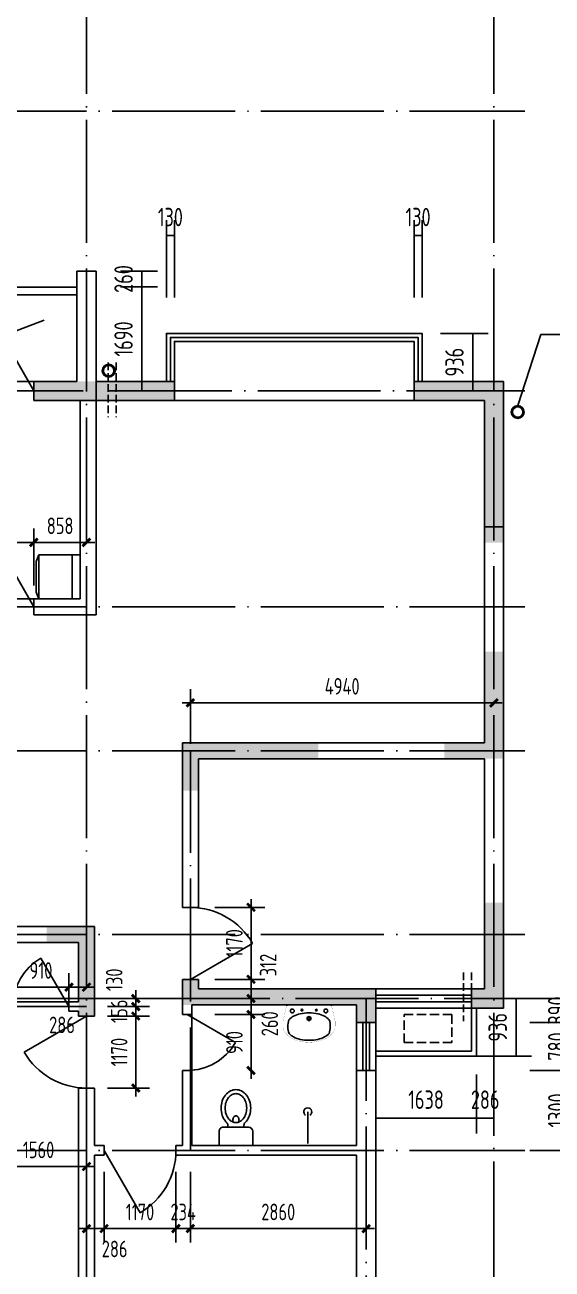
# Model space of a CAD drawing. Extents: x -726032 to 135930, y -151624 to 587044.
# Drawn here: x -420403 to -411824, y 466477 to 486709 of the extents above; entities that cross this region are included whole.
import ezdxf
from ezdxf.enums import TextEntityAlignment as Align

# ---------------------------------------------------------------- set-up
doc = ezdxf.new("R2010")
doc.units = 0
doc.header["$LTSCALE"] = 1000
doc.header["$MEASUREMENT"] = 0
doc.linetypes.add('DASH', pattern=[0.35, 0.25, -0.1])
doc.linetypes.add('DOTE', pattern=[2.42, 2, -0.2, 0.02, -0.2])
doc.layers.get('0').update_dxf_attribs({"linetype": 'CONTINUOUS'})
doc.layers.get('DEFPOINTS').update_dxf_attribs({"color": 1, "linetype": 'CONTINUOUS'})
for name, color, linetype in [('COLUMN', 170, 'CONTINUOUS'), ('DOTE', 8, 'DOTE'), ('GROUND', 45, 'CONTINUOUS'), ('JIAJU', 252, 'CONTINUOUS'), ('LVTRY', 6, 'CONTINUOUS'), ('PUB_DIM', 245, 'CONTINUOUS'), ('ROOF', 4, 'CONTINUOUS'), ('WALL', 255, 'CONTINUOUS'), ('WINDOW', 155, 'CONTINUOUS'), ('WINDOW_TEXT', 7, 'CONTINUOUS'), ('引线', 213, 'CONTINUOUS'), ('空调', 245, 'CONTINUOUS'), ('雨水管', 20, 'CONTINUOUS')]:
    doc.layers.add(name, color=color, linetype=linetype)
doc.styles.add('DIM_FONT', font='isocp.shx', dxfattribs={"width": 0.8})
doc.styles.add('SIMPLEX', font='SIMPLEX.SHX')
doc.dimstyles.new('DIMA', dxfattribs={"dimtxt": 300, "dimasz": 1, "dimexe": 250, "dimexo": 300, "dimgap": 150, "dimtad": 1, "dimdec": 0, "dimzin": 0, "dimdsep": 46, "dimtxsty": 'DIM_FONT', "dimcen": 0.09, "dimse1": 1, "dimclrt": 142, "dimadec": 0, "dimazin": 0, "dimtfac": 1, "dimtdec": 0, "dimtix": 1, "dimtmove": 2, "dimatfit": 3, "dimfxl": 1, "dimtolj": 1, "dimtzin": 0, "dimarcsym": 0})
doc.dimstyles.new('DIMB', dxfattribs={"dimtxt": 300, "dimasz": 1, "dimexe": 250, "dimexo": 300, "dimgap": 150, "dimtad": 1, "dimdec": 0, "dimzin": 0, "dimdsep": 46, "dimtxsty": 'DIM_FONT', "dimcen": 0.09, "dimse2": 1, "dimclrt": 142, "dimadec": 0, "dimazin": 0, "dimtfac": 1, "dimtdec": 0, "dimtix": 1, "dimtmove": 2, "dimatfit": 3, "dimfxl": 1, "dimtolj": 1, "dimtzin": 0, "dimarcsym": 0})
doc.dimstyles.new('DIMN', dxfattribs={"dimtxt": 300, "dimasz": 1, "dimexe": 250, "dimexo": 300, "dimgap": 150, "dimtad": 1, "dimdec": 0, "dimzin": 0, "dimdsep": 46, "dimtxsty": 'DIM_FONT', "dimcen": 0.09, "dimclrt": 142, "dimadec": 0, "dimazin": 0, "dimtfac": 1, "dimtdec": 0, "dimtix": 1, "dimtmove": 2, "dimatfit": 3, "dimfxl": 1, "dimtolj": 1, "dimtzin": 0, "dimarcsym": 0})

# ---------------------------------------------------------------- blocks, each defined once
blk = doc.blocks.new('_DIMX')
blk.add_line((-150, 0), (150, 0))
at = {"const_width": 50}
blk.add_lwpolyline([(-70, -70), (70, 70)], dxfattribs=at)
blk = doc.blocks.new('*D488')
at = {"layer": 'DEFPOINTS', "color": 0, "transparency": 16777216}
for p in [(-419400, 469017), (-420960, 468757), (-419400, 468146)]:
    blk.add_point(p, dxfattribs=at)
at = {"layer": 'PUB_DIM', "color": 0, "lineweight": -2, "transparency": 16777216}
for p, q in [((-419400, 468747), (-419400, 467921)), ((-420960, 468487), (-420960, 467921)), ((-420959, 468146), (-419401, 468146))]:
    blk.add_line(p, q, dxfattribs=at)
at = {"layer": 'PUB_DIM', "color": 0, "lineweight": -2, "transparency": 16777216, "xscale": 0.9, "yscale": 0.9, "zscale": 0.9, "rotation": 180}
blk.add_blockref('_DIMX', (-420960, 468146), dxfattribs=at)
at = {"layer": 'PUB_DIM', "color": 0, "lineweight": -2, "transparency": 16777216, "xscale": 0.9, "yscale": 0.9, "zscale": 0.9}
blk.add_blockref('_DIMX', (-419400, 468146), dxfattribs=at)
at = {"layer": 'PUB_DIM', "color": 142, "transparency": 16777216, "insert": (-420180, 468416), "char_height": 270, "attachment_point": 5, "style": 'DIM_FONT'}
blk.add_mtext('\\A1;1560', dxfattribs=at)
blk = doc.blocks.new('*D1711')
at = {"layer": 'DEFPOINTS', "color": 0, "transparency": 16777216}
for p in [(-420596, 471062), (-420596, 470551), (-419686, 470551)]:
    blk.add_point(p, dxfattribs=at)
at = {"layer": 'PUB_DIM', "color": 0, "lineweight": -2, "transparency": 16777216}
for p, q in [((-420596, 470821), (-420596, 471287)), ((-419687, 471062), (-420595, 471062))]:
    blk.add_line(p, q, dxfattribs=at)
at = {"layer": 'PUB_DIM', "color": 0, "lineweight": -2, "transparency": 16777216, "xscale": 0.9, "yscale": 0.9, "zscale": 0.9, "rotation": 180}
blk.add_blockref('_DIMX', (-420596, 471062), dxfattribs=at)
at = {"layer": 'PUB_DIM', "color": 0, "lineweight": -2, "transparency": 16777216, "xscale": 0.9, "yscale": 0.9, "zscale": 0.9}
blk.add_blockref('_DIMX', (-419686, 471062), dxfattribs=at)
at = {"layer": 'PUB_DIM', "color": 142, "transparency": 16777216, "insert": (-420141, 471332), "char_height": 270, "attachment_point": 5, "style": 'DIM_FONT'}
blk.add_mtext('\\A1;910', dxfattribs=at)
blk = doc.blocks.new('_DBLK')
blk.add_line((-0.5, 0), (0, -0.866))
blk.add_arc((-0.5, 0), 1, 300, 0)
at = {"layer": 'WINDOW_TEXT', "style": 'SIMPLEX', "flags": 9}
blk.add_attdef('A', text='', height=1, dxfattribs=at).set_placement((0, 1.5), align=Align.MIDDLE)
blk = doc.blocks.new('*D1713')
at = {"layer": 'DEFPOINTS', "color": 0, "transparency": 16777216}
for p in [(-421428, 478293), (-421428, 477323), (-420258, 477323)]:
    blk.add_point(p, dxfattribs=at)
at = {"layer": 'PUB_DIM', "color": 0, "lineweight": -2, "transparency": 16777216}
for p, q in [((-421428, 477593), (-421428, 478518)), ((-420259, 478293), (-421427, 478293))]:
    blk.add_line(p, q, dxfattribs=at)
at = {"layer": 'PUB_DIM', "color": 0, "lineweight": -2, "transparency": 16777216, "xscale": 0.9, "yscale": 0.9, "zscale": 0.9, "rotation": 180}
blk.add_blockref('_DIMX', (-421428, 478293), dxfattribs=at)
at = {"layer": 'PUB_DIM', "color": 0, "lineweight": -2, "transparency": 16777216, "xscale": 0.9, "yscale": 0.9, "zscale": 0.9}
blk.add_blockref('_DIMX', (-420258, 478293), dxfattribs=at)
at = {"layer": 'PUB_DIM', "color": 142, "transparency": 16777216, "insert": (-420843, 478563), "char_height": 270, "attachment_point": 5, "style": 'DIM_FONT'}
blk.add_mtext('\\A1;1170', dxfattribs=at)
blk = doc.blocks.new('*D1428')
at = {"layer": 'DEFPOINTS', "color": 0, "transparency": 16777216}
for p in [(-412486, 469707), (-412486, 468407), (-411441, 468407)]:
    blk.add_point(p, dxfattribs=at)
at = {"layer": 'PUB_DIM', "color": 0, "lineweight": -2, "transparency": 16777216}
for p, q in [((-412186, 469707), (-411191, 469707)), ((-411441, 469706), (-411441, 468408)), ((-412186, 468407), (-411191, 468407))]:
    blk.add_line(p, q, dxfattribs=at)
at = {"layer": 'PUB_DIM', "color": 0, "transparency": 16777216}
for points in [[(-411441, 469706), (-411441, 469706), (-411441, 469707)], [(-411441, 468408), (-411441, 468408), (-411441, 468407)]]:
    blk.add_solid(points, dxfattribs=at)
at = {"layer": 'PUB_DIM', "color": 142, "transparency": 16777216, "insert": (-411741, 469057), "char_height": 300, "attachment_point": 5, "rotation": 90, "style": 'DIM_FONT'}
blk.add_mtext('\\A1;1300', dxfattribs=at)
blk = doc.blocks.new('*D1429')
at = {"layer": 'DEFPOINTS', "color": 0, "transparency": 16777216}
for p in [(-413056, 469941), (-412770, 469941), (-412770, 468932)]:
    blk.add_point(p, dxfattribs=at)
at = {"layer": 'PUB_DIM', "color": 0, "lineweight": -2, "transparency": 16777216}
for p, q in [((-413056, 469641), (-413056, 468682)), ((-412770, 469641), (-412770, 468682)), ((-413057, 468932), (-413058, 468932)), ((-413056, 468932), (-412770, 468932)), ((-412769, 468932), (-412768, 468932))]:
    blk.add_line(p, q, dxfattribs=at)
at = {"layer": 'PUB_DIM', "color": 0, "transparency": 16777216}
for points in [[(-413057, 468933), (-413057, 468932), (-413056, 468932)], [(-412769, 468933), (-412769, 468932), (-412770, 468932)]]:
    blk.add_solid(points, dxfattribs=at)
at = {"layer": 'PUB_DIM', "color": 142, "transparency": 16777216, "insert": (-412913, 469232), "char_height": 300, "attachment_point": 5, "style": 'DIM_FONT'}
blk.add_mtext('\\A1;286', dxfattribs=at)
blk = doc.blocks.new('_LV5')
for p, q in [((210, 0), (-210, 0)), ((-210, 0), (-210, -180)), ((210, -180), (210, 0)), ((160, -230), (-160, -230)), ((-101, -230), (-101, -254)), ((101, -230), (101, -254))]:
    blk.add_line(p, q)
blk.add_lwpolyline([(-135, -469, 0.080312), (-123, -544, 0.089014), (-92, -602, 0.104918), (-46, -639, 0.119812), (0, -650, 0.119812), (46, -639, 0.104918), (92, -602, 0.089014), (123, -544, 0.080312), (135, -469, 0.080312), (123, -395, 0.089014), (92, -337, 0.104918), (46, -300, 0.119812), (0, -288, 0.119812), (-46, -300, 0.104918), (-92, -337, 0.089014), (-123, -395, 0.080312)], format="xyb", close=True)
for points in [[(-39, -318, 0.073567), (-36, -339, 0.084454), (-27, -356, 0.10642), (-14, -368, 0.129709), (0, -372, 0.129709), (14, -368, 0.10642), (27, -356, 0.084454), (36, -339, 0.073567), (39, -318, 0.073567), (36, -298, 0.014016), (35, -295, 0.10642)], [(-35, -295, 0.013578), (-36, -298, 0.073567), (-39, -318, 0.073567)]]:
    blk.add_lwpolyline(points, format="xyb")
for centre, radius, start, end in [((-160, -180), 50, 180, 270), ((52, -453), 235, 141.2863, 161.6333), ((20, -427), 194, 134.8144, 141.2863), ((-151, -254), 50, 314.8144, 0), ((151, -254), 50, 180, 225.2555), ((-20, -427), 194, 38.7137, 45.2555), ((-52, -453), 235, 18.3667, 38.7137), ((160, -180), 50, 270, 0), ((102, -469), 287, 161.6333, 180), ((-102, -469), 287, 0, 18.3667), ((102, -469), 287, 180, 198.3667), ((52, -486), 235, 198.3667, 218.7137), ((-52, -486), 235, 321.2863, 341.6333), ((-102, -469), 287, 341.6333, 0), ((20, -512), 194, 218.7137, 242.6714), ((0, -551), 150, 242.6714, 270), ((0, -551), 150, 270, 297.3286), ((-20, -512), 194, 297.3286, 321.2863)]:
    blk.add_arc(centre, radius, start, end)
blk = doc.blocks.new('*D1430')
at = {"layer": 'DEFPOINTS', "color": 0, "transparency": 16777216}
for p in [(-414694, 469941), (-413056, 469941), (-413056, 468932)]:
    blk.add_point(p, dxfattribs=at)
at = {"layer": 'PUB_DIM', "color": 0, "lineweight": -2, "transparency": 16777216}
for p, q in [((-414694, 469641), (-414694, 468682)), ((-413056, 469641), (-413056, 468682)), ((-414693, 468932), (-413057, 468932))]:
    blk.add_line(p, q, dxfattribs=at)
at = {"layer": 'PUB_DIM', "color": 0, "transparency": 16777216}
for points in [[(-414693, 468933), (-414693, 468932), (-414694, 468932)], [(-413057, 468933), (-413057, 468932), (-413056, 468932)]]:
    blk.add_solid(points, dxfattribs=at)
at = {"layer": 'PUB_DIM', "color": 142, "transparency": 16777216, "insert": (-413875, 469232), "char_height": 300, "attachment_point": 5, "style": 'DIM_FONT'}
blk.add_mtext('\\A1;1638', dxfattribs=at)
blk = doc.blocks.new('*D2669')
at = {"layer": 'DEFPOINTS', "color": 0, "transparency": 16777216}
for p in [(-417944, 468329), (-417710, 468329), (-417944, 467136)]:
    blk.add_point(p, dxfattribs=at)
at = {"layer": 'PUB_DIM', "color": 0, "lineweight": -2, "transparency": 16777216}
for p, q in [((-417944, 468059), (-417944, 466911)), ((-417945, 467136), (-417946, 467136)), ((-417710, 467136), (-417944, 467136)), ((-417709, 467136), (-417708, 467136))]:
    blk.add_line(p, q, dxfattribs=at)
at = {"layer": 'PUB_DIM', "color": 0, "lineweight": -2, "transparency": 16777216, "xscale": 0.9, "yscale": 0.9, "zscale": 0.9}
blk.add_blockref('_DIMX', (-417944, 467136), dxfattribs=at)
at = {"layer": 'PUB_DIM', "color": 0, "lineweight": -2, "transparency": 16777216, "xscale": 0.9, "yscale": 0.9, "zscale": 0.9, "rotation": 180}
blk.add_blockref('_DIMX', (-417710, 467136), dxfattribs=at)
at = {"layer": 'PUB_DIM', "color": 142, "transparency": 16777216, "insert": (-417827, 467406), "char_height": 270, "attachment_point": 5, "style": 'DIM_FONT'}
blk.add_mtext('\\A1;234', dxfattribs=at)
blk = doc.blocks.new('_LV10')
blk.add_line((0, -37), (0, -432))
blk.add_arc((0, -432), 50, 121.0332, 58.9668)
blk = doc.blocks.new('*D2670')
at = {"layer": 'DEFPOINTS', "color": 0, "transparency": 16777216}
for p in [(-419400, 468329), (-419114, 468329), (-419400, 467136)]:
    blk.add_point(p, dxfattribs=at)
at = {"layer": 'PUB_DIM', "color": 0, "lineweight": -2, "transparency": 16777216}
for p, q in [((-419400, 468059), (-419400, 466911)), ((-419115, 467136), (-419399, 467136))]:
    blk.add_line(p, q, dxfattribs=at)
at = {"layer": 'PUB_DIM', "color": 0, "lineweight": -2, "transparency": 16777216, "xscale": 0.9, "yscale": 0.9, "zscale": 0.9, "rotation": 180}
blk.add_blockref('_DIMX', (-419400, 467136), dxfattribs=at)
at = {"layer": 'PUB_DIM', "color": 0, "lineweight": -2, "transparency": 16777216, "xscale": 0.9, "yscale": 0.9, "zscale": 0.9}
blk.add_blockref('_DIMX', (-419114, 467136), dxfattribs=at)
at = {"layer": 'PUB_DIM', "color": 142, "transparency": 16777216, "insert": (-418942, 466804), "char_height": 270, "attachment_point": 5, "style": 'DIM_FONT'}
blk.add_mtext('\\A1;286', dxfattribs=at)
blk = doc.blocks.new('*D2671')
at = {"layer": 'DEFPOINTS', "color": 0, "transparency": 16777216}
for p in [(-419114, 468329), (-417944, 468329), (-419114, 467136)]:
    blk.add_point(p, dxfattribs=at)
at = {"layer": 'PUB_DIM', "color": 0, "lineweight": -2, "transparency": 16777216}
for p, q in [((-419114, 468059), (-419114, 466911)), ((-417945, 467136), (-419113, 467136))]:
    blk.add_line(p, q, dxfattribs=at)
at = {"layer": 'PUB_DIM', "color": 0, "lineweight": -2, "transparency": 16777216, "xscale": 0.9, "yscale": 0.9, "zscale": 0.9, "rotation": 180}
blk.add_blockref('_DIMX', (-419114, 467136), dxfattribs=at)
at = {"layer": 'PUB_DIM', "color": 0, "lineweight": -2, "transparency": 16777216, "xscale": 0.9, "yscale": 0.9, "zscale": 0.9}
blk.add_blockref('_DIMX', (-417944, 467136), dxfattribs=at)
at = {"layer": 'PUB_DIM', "color": 142, "transparency": 16777216, "insert": (-418529, 467406), "char_height": 270, "attachment_point": 5, "style": 'DIM_FONT'}
blk.add_mtext('\\A1;1170', dxfattribs=at)
blk = doc.blocks.new('*D2672')
at = {"layer": 'DEFPOINTS', "color": 0, "transparency": 16777216}
for p in [(-417710, 468329), (-414850, 468329), (-417710, 467136)]:
    blk.add_point(p, dxfattribs=at)
at = {"layer": 'PUB_DIM', "color": 0, "lineweight": -2, "transparency": 16777216}
for p, q in [((-417710, 468059), (-417710, 466911)), ((-414851, 467136), (-417709, 467136))]:
    blk.add_line(p, q, dxfattribs=at)
at = {"layer": 'PUB_DIM', "color": 0, "lineweight": -2, "transparency": 16777216, "xscale": 0.9, "yscale": 0.9, "zscale": 0.9, "rotation": 180}
blk.add_blockref('_DIMX', (-417710, 467136), dxfattribs=at)
at = {"layer": 'PUB_DIM', "color": 0, "lineweight": -2, "transparency": 16777216, "xscale": 0.9, "yscale": 0.9, "zscale": 0.9}
blk.add_blockref('_DIMX', (-414850, 467136), dxfattribs=at)
at = {"layer": 'PUB_DIM', "color": 142, "transparency": 16777216, "insert": (-416280, 467406), "char_height": 270, "attachment_point": 5, "style": 'DIM_FONT'}
blk.add_mtext('\\A1;2860', dxfattribs=at)
blk = doc.blocks.new('*D1437')
at = {"layer": 'DEFPOINTS', "color": 0, "transparency": 16777216}
for p in [(-413940, 481693), (-413940, 480757), (-413113, 480757)]:
    blk.add_point(p, dxfattribs=at)
at = {"layer": 'PUB_DIM', "color": 0, "lineweight": -2, "transparency": 16777216}
for p, q in [((-413640, 481693), (-412863, 481693)), ((-413113, 481692), (-413113, 480758)), ((-413640, 480757), (-412863, 480757))]:
    blk.add_line(p, q, dxfattribs=at)
at = {"layer": 'PUB_DIM', "color": 0, "transparency": 16777216}
for points in [[(-413114, 481692), (-413113, 481692), (-413113, 481693)], [(-413114, 480758), (-413113, 480758), (-413113, 480757)]]:
    blk.add_solid(points, dxfattribs=at)
at = {"layer": 'PUB_DIM', "color": 142, "transparency": 16777216, "insert": (-413413, 481225), "char_height": 300, "attachment_point": 5, "rotation": 90, "style": 'DIM_FONT'}
blk.add_mtext('\\A1;936', dxfattribs=at)
blk = doc.blocks.new('_WBLK')
for p, q in [((-0.5, 0.5), (0.5, 0.5)), ((0.5, 0.167), (-0.5, 0.167)), ((0.5, -0.167), (-0.5, -0.167)), ((-0.5, -0.5), (0.5, -0.5))]:
    blk.add_line(p, q)
at = {"layer": 'WINDOW_TEXT', "style": 'SIMPLEX', "flags": 9}
blk.add_attdef('A', text='', height=1, dxfattribs=at).set_placement((0, 1.5), align=Align.MIDDLE)
blk = doc.blocks.new('*D1438')
at = {"layer": 'DEFPOINTS', "color": 0, "transparency": 16777216}
for p in [(-414070, 483284), (-414070, 481977), (-413940, 481977)]:
    blk.add_point(p, dxfattribs=at)
at = {"layer": 'PUB_DIM', "color": 0, "lineweight": -2, "transparency": 16777216}
for p, q in [((-414070, 482277), (-414070, 483534)), ((-413940, 482277), (-413940, 483534)), ((-414071, 483284), (-414072, 483284)), ((-413940, 483284), (-414070, 483284)), ((-413939, 483284), (-413938, 483284))]:
    blk.add_line(p, q, dxfattribs=at)
at = {"layer": 'PUB_DIM', "color": 0, "transparency": 16777216}
for points in [[(-414071, 483284), (-414071, 483284), (-414070, 483284)], [(-413939, 483284), (-413939, 483284), (-413940, 483284)]]:
    blk.add_solid(points, dxfattribs=at)
at = {"layer": 'PUB_DIM', "color": 142, "transparency": 16777216, "insert": (-414005, 483584), "char_height": 300, "attachment_point": 5, "style": 'DIM_FONT'}
blk.add_mtext('\\A1;130', dxfattribs=at)
blk = doc.blocks.new('*D1439')
at = {"layer": 'DEFPOINTS', "color": 0, "transparency": 16777216}
for p in [(-412486, 470487), (-412486, 469707), (-411441, 469707)]:
    blk.add_point(p, dxfattribs=at)
at = {"layer": 'PUB_DIM', "color": 0, "lineweight": -2, "transparency": 16777216}
for p, q in [((-412186, 470487), (-411191, 470487)), ((-411441, 470486), (-411441, 469708)), ((-412186, 469707), (-411191, 469707))]:
    blk.add_line(p, q, dxfattribs=at)
at = {"layer": 'PUB_DIM', "color": 0, "transparency": 16777216}
for points in [[(-411441, 470486), (-411441, 470486), (-411441, 470487)], [(-411441, 469708), (-411441, 469708), (-411441, 469707)]]:
    blk.add_solid(points, dxfattribs=at)
at = {"layer": 'PUB_DIM', "color": 142, "transparency": 16777216, "insert": (-411741, 470097), "char_height": 300, "attachment_point": 5, "rotation": 90, "style": 'DIM_FONT'}
blk.add_mtext('\\A1;780', dxfattribs=at)
blk = doc.blocks.new('*D1440')
at = {"layer": 'DEFPOINTS', "color": 0, "transparency": 16777216}
for p in [(-412486, 470877), (-412486, 470487), (-411441, 470487)]:
    blk.add_point(p, dxfattribs=at)
at = {"layer": 'PUB_DIM', "color": 0, "lineweight": -2, "transparency": 16777216}
for p, q in [((-412186, 470877), (-411191, 470877)), ((-411441, 470878), (-411441, 470879)), ((-411441, 470877), (-411441, 470487)), ((-412186, 470487), (-411191, 470487)), ((-411441, 470486), (-411441, 470485))]:
    blk.add_line(p, q, dxfattribs=at)
at = {"layer": 'PUB_DIM', "color": 0, "transparency": 16777216}
for points in [[(-411441, 470878), (-411441, 470878), (-411441, 470877)], [(-411441, 470486), (-411441, 470486), (-411441, 470487)]]:
    blk.add_solid(points, dxfattribs=at)
at = {"layer": 'PUB_DIM', "color": 142, "transparency": 16777216, "insert": (-411741, 470682), "char_height": 300, "attachment_point": 5, "rotation": 90, "style": 'DIM_FONT'}
blk.add_mtext('\\A1;390', dxfattribs=at)
blk = doc.blocks.new('*D1441')
at = {"layer": 'DEFPOINTS', "color": 0, "transparency": 16777216}
for p in [(-413455, 470877), (-413455, 469941), (-412409, 469941)]:
    blk.add_point(p, dxfattribs=at)
at = {"layer": 'PUB_DIM', "color": 0, "lineweight": -2, "transparency": 16777216}
for p, q in [((-413155, 470877), (-412159, 470877)), ((-412409, 470876), (-412409, 469942)), ((-413155, 469941), (-412159, 469941))]:
    blk.add_line(p, q, dxfattribs=at)
at = {"layer": 'PUB_DIM', "color": 0, "transparency": 16777216}
for points in [[(-412409, 470876), (-412409, 470876), (-412409, 470877)], [(-412409, 469942), (-412409, 469942), (-412409, 469941)]]:
    blk.add_solid(points, dxfattribs=at)
at = {"layer": 'PUB_DIM', "color": 142, "transparency": 16777216, "insert": (-412709, 470409), "char_height": 300, "attachment_point": 5, "rotation": 90, "style": 'DIM_FONT'}
blk.add_mtext('\\A1;936', dxfattribs=at)
blk = doc.blocks.new('M_E11')
for p, q in [((-280, -10), (-280, 0)), ((280, 0), (280, -10)), ((-251, -189), (-251, -186)), ((-248, -183), (-250, -185))]:
    blk.add_line(p, q)
at = {"const_width": 1.5}
for points in [[(-280, 0), (280, 0)], [(-326, -200), (-280, -5)], [(326, -204), (280, -5)]]:
    blk.add_lwpolyline(points, dxfattribs=at)
for points in [[(253, -188, 0.098208), (193, -141, 0.066287), (110, -111, 0.052428), (0, -100, 0.052428), (-110, -111, 0.066287), (-193, -141, 0.093876), (-251, -186, 0.171377)], [(-250, -358, 0.091341), (-193, -401, 0.066287), (-110, -431, 0.052428), (0, -442, 0.052428), (110, -431, 0.066287), (193, -401, 0.091756), (250, -358, 0.171377)]]:
    blk.add_lwpolyline(points, format="xyb")
for points in [[(-326, -200, 0.008223), (-326, -204, 0.149285)], [(-326, -266, 0.149285), (-304, -337, 0.107079), (-231, -408, 0.075625), (-131, -450, 0.062436), (-1, -467, 0.062436), (130, -452, 0.075625), (230, -410, 0.107079), (304, -339, 0.149285), (326, -268, 0.005205), (326, -266, 0.086596)]]:
    blk.add_lwpolyline(points, format="xyb", dxfattribs=at)
at = {"const_width": 1.5, "flags": 128}
for points in [[(-326, -204), (-326, -268)], [(326, -204), (326, -268)]]:
    blk.add_lwpolyline(points, dxfattribs=at)
at = {"flags": 128}
for points in [[(-253, -188, 0.172546), (-250, -358, 0.726395)], [(253, -188, -0.172546), (250, -358, -0.726395)]]:
    blk.add_lwpolyline(points, format="xyb", dxfattribs=at)
for centre, radius in [((-210, -75), 24), ((-210, -75), 24), ((-210, -75), 24), ((-90, -65), 10), ((0, -170), 25), ((0, -170), 15), ((90, -65), 10), ((210, -75), 24)]:
    blk.add_circle(centre, radius)
blk.add_arc((-250, -186), 1, 131.3224, 180)
at = {"width": 0.8, "flags": 9}
for tag in ['XSIZE', 'YSIZE']:
    blk.add_attdef(tag, (0, 0), '', height=0.5, dxfattribs=at)
blk = doc.blocks.new('*D2677')
at = {"layer": 'DEFPOINTS', "color": 0, "transparency": 16777216}
for p in [(-417580, 470617), (-416723, 470617), (-417580, 469707)]:
    blk.add_point(p, dxfattribs=at)
at = {"layer": 'PUB_DIM', "color": 0, "lineweight": -2, "transparency": 16777216}
for p, q in [((-417310, 470617), (-416498, 470617)), ((-416723, 469708), (-416723, 470616))]:
    blk.add_line(p, q, dxfattribs=at)
at = {"layer": 'PUB_DIM', "color": 0, "lineweight": -2, "transparency": 16777216, "xscale": 0.9, "yscale": 0.9, "zscale": 0.9}
for p, rotation in [((-416723, 470617), 90), ((-416723, 469707), 270)]:
    blk.add_blockref('_DIMX', p, dxfattribs=dict(at, rotation=rotation))
at = {"layer": 'PUB_DIM', "color": 142, "transparency": 16777216, "insert": (-416993, 470162), "char_height": 270, "attachment_point": 5, "rotation": 90, "style": 'DIM_FONT'}
blk.add_mtext('\\A1;910', dxfattribs=at)
blk = doc.blocks.new('*D2678')
at = {"layer": 'DEFPOINTS', "color": 0, "transparency": 16777216}
for p in [(-417580, 472359), (-416723, 472359), (-417580, 471189)]:
    blk.add_point(p, dxfattribs=at)
at = {"layer": 'PUB_DIM', "color": 0, "lineweight": -2, "transparency": 16777216}
for p, q in [((-417310, 472359), (-416498, 472359)), ((-416723, 471190), (-416723, 472358))]:
    blk.add_line(p, q, dxfattribs=at)
at = {"layer": 'PUB_DIM', "color": 0, "lineweight": -2, "transparency": 16777216, "xscale": 0.9, "yscale": 0.9, "zscale": 0.9}
for p, rotation in [((-416723, 472359), 90), ((-416723, 471189), 270)]:
    blk.add_blockref('_DIMX', p, dxfattribs=dict(at, rotation=rotation))
at = {"layer": 'PUB_DIM', "color": 142, "transparency": 16777216, "insert": (-416993, 471774), "char_height": 270, "attachment_point": 5, "rotation": 90, "style": 'DIM_FONT'}
blk.add_mtext('\\A1;1170', dxfattribs=at)
blk = doc.blocks.new('*D2679')
at = {"layer": 'DEFPOINTS', "color": 0, "transparency": 16777216}
for p in [(-417580, 470877), (-416723, 470877), (-417580, 470617)]:
    blk.add_point(p, dxfattribs=at)
at = {"layer": 'PUB_DIM', "color": 0, "lineweight": -2, "transparency": 16777216}
for p, q in [((-417310, 470877), (-416498, 470877)), ((-416723, 470878), (-416723, 470879)), ((-416723, 470617), (-416723, 470877)), ((-416723, 470616), (-416723, 470615))]:
    blk.add_line(p, q, dxfattribs=at)
at = {"layer": 'PUB_DIM', "color": 0, "lineweight": -2, "transparency": 16777216, "xscale": 0.9, "yscale": 0.9, "zscale": 0.9}
for p, rotation in [((-416723, 470877), 270), ((-416723, 470617), 90)]:
    blk.add_blockref('_DIMX', p, dxfattribs=dict(at, rotation=rotation))
at = {"layer": 'PUB_DIM', "color": 142, "transparency": 16777216, "insert": (-416418, 470466), "char_height": 270, "attachment_point": 5, "rotation": 90, "style": 'DIM_FONT'}
blk.add_mtext('\\A1;260', dxfattribs=at)
blk = doc.blocks.new('*D2680')
at = {"layer": 'DEFPOINTS', "color": 0, "transparency": 16777216}
for p in [(-417580, 471189), (-416723, 471189), (-417580, 470877)]:
    blk.add_point(p, dxfattribs=at)
at = {"layer": 'PUB_DIM', "color": 0, "lineweight": -2, "transparency": 16777216}
for p, q in [((-417310, 471189), (-416498, 471189)), ((-416723, 470878), (-416723, 471188))]:
    blk.add_line(p, q, dxfattribs=at)
at = {"layer": 'PUB_DIM', "color": 0, "lineweight": -2, "transparency": 16777216, "xscale": 0.9, "yscale": 0.9, "zscale": 0.9}
for p, rotation in [((-416723, 471189), 90), ((-416723, 470877), 270)]:
    blk.add_blockref('_DIMX', p, dxfattribs=dict(at, rotation=rotation))
at = {"layer": 'PUB_DIM', "color": 142, "transparency": 16777216, "insert": (-416444, 471422), "char_height": 270, "attachment_point": 5, "rotation": 90, "style": 'DIM_FONT'}
blk.add_mtext('\\A1;312', dxfattribs=at)
blk = doc.blocks.new('*D1442')
at = {"layer": 'DEFPOINTS', "color": 0, "transparency": 16777216}
for p in [(-417970, 483284), (-418100, 481977), (-417970, 481977)]:
    blk.add_point(p, dxfattribs=at)
at = {"layer": 'PUB_DIM', "color": 0, "lineweight": -2, "transparency": 16777216}
for p, q in [((-418100, 482277), (-418100, 483534)), ((-417970, 482277), (-417970, 483534)), ((-418101, 483284), (-418102, 483284)), ((-418100, 483284), (-417970, 483284)), ((-417969, 483284), (-417968, 483284))]:
    blk.add_line(p, q, dxfattribs=at)
at = {"layer": 'PUB_DIM', "color": 0, "transparency": 16777216}
for points in [[(-418101, 483284), (-418101, 483284), (-418100, 483284)], [(-417969, 483284), (-417969, 483284), (-417970, 483284)]]:
    blk.add_solid(points, dxfattribs=at)
at = {"layer": 'PUB_DIM', "color": 142, "transparency": 16777216, "insert": (-418035, 483584), "char_height": 300, "attachment_point": 5, "style": 'DIM_FONT'}
blk.add_mtext('\\A1;130', dxfattribs=at)
blk = doc.blocks.new('*D2681')
at = {"layer": 'DEFPOINTS', "color": 0, "transparency": 16777216}
for p in [(-419686, 471062), (-419686, 470551), (-419400, 470551)]:
    blk.add_point(p, dxfattribs=at)
at = {"layer": 'PUB_DIM', "color": 0, "lineweight": -2, "transparency": 16777216}
for p, q in [((-419686, 470821), (-419686, 471287)), ((-419401, 471062), (-419685, 471062))]:
    blk.add_line(p, q, dxfattribs=at)
at = {"layer": 'PUB_DIM', "color": 0, "lineweight": -2, "transparency": 16777216, "xscale": 0.9, "yscale": 0.9, "zscale": 0.9, "rotation": 180}
blk.add_blockref('_DIMX', (-419686, 471062), dxfattribs=at)
at = {"layer": 'PUB_DIM', "color": 0, "lineweight": -2, "transparency": 16777216, "xscale": 0.9, "yscale": 0.9, "zscale": 0.9}
blk.add_blockref('_DIMX', (-419400, 471062), dxfattribs=at)
at = {"layer": 'PUB_DIM', "color": 142, "transparency": 16777216, "insert": (-419798, 470448), "char_height": 270, "attachment_point": 5, "style": 'DIM_FONT'}
blk.add_mtext('\\A1;286', dxfattribs=at)
blk = doc.blocks.new('*D2682')
at = {"layer": 'DEFPOINTS', "color": 0, "transparency": 16777216}
for p in [(-420258, 478293), (-420258, 477323), (-419400, 477323)]:
    blk.add_point(p, dxfattribs=at)
at = {"layer": 'PUB_DIM', "color": 0, "lineweight": -2, "transparency": 16777216}
for p, q in [((-420258, 477593), (-420258, 478518)), ((-419401, 478293), (-420257, 478293))]:
    blk.add_line(p, q, dxfattribs=at)
at = {"layer": 'PUB_DIM', "color": 0, "lineweight": -2, "transparency": 16777216, "xscale": 0.9, "yscale": 0.9, "zscale": 0.9, "rotation": 180}
blk.add_blockref('_DIMX', (-420258, 478293), dxfattribs=at)
at = {"layer": 'PUB_DIM', "color": 0, "lineweight": -2, "transparency": 16777216, "xscale": 0.9, "yscale": 0.9, "zscale": 0.9}
blk.add_blockref('_DIMX', (-419400, 478293), dxfattribs=at)
at = {"layer": 'PUB_DIM', "color": 142, "transparency": 16777216, "insert": (-419829, 478563), "char_height": 270, "attachment_point": 5, "style": 'DIM_FONT'}
blk.add_mtext('\\A1;858', dxfattribs=at)
blk = doc.blocks.new('A$C593B1C2D')
at = {"layer": 'JIAJU'}
for p, q in [((0, 550), (0, 32)), ((550, 550), (0, 550)), ((550, 32), (550, 550)), ((550, 450), (0, 450)), ((0, 32), (84, 0)), ((550, 32), (0, 32)), ((466, 0), (84, 0)), ((550, 32), (466, 0))]:
    blk.add_line(p, q, dxfattribs=at)
blk = doc.blocks.new('A$C52343C9C')
at = {"layer": 'JIAJU', "rotation": 2.050917305024764e-05}
blk.add_blockref('A$C593B1C2D', (0, 0), dxfattribs=at)
blk = doc.blocks.new('A$C47CE1419')
at = {"layer": 'JIAJU', "xscale": -1, "rotation": 90}
blk.add_blockref('A$C52343C9C', (550, 550), dxfattribs=at)
blk = doc.blocks.new('*D1443')
at = {"layer": 'DEFPOINTS', "color": 0, "transparency": 16777216}
for p in [(-419328, 470877), (-418598, 470877), (-419328, 470747)]:
    blk.add_point(p, dxfattribs=at)
at = {"layer": 'PUB_DIM', "color": 0, "lineweight": -2, "transparency": 16777216}
for p, q in [((-419058, 470877), (-418373, 470877)), ((-418598, 470878), (-418598, 470879)), ((-418598, 470747), (-418598, 470877)), ((-419058, 470747), (-418373, 470747)), ((-418598, 470746), (-418598, 470745))]:
    blk.add_line(p, q, dxfattribs=at)
at = {"layer": 'PUB_DIM', "color": 0, "lineweight": -2, "transparency": 16777216, "xscale": 0.9, "yscale": 0.9, "zscale": 0.9}
for p, rotation in [((-418598, 470877), 270), ((-418598, 470747), 90)]:
    blk.add_blockref('_DIMX', p, dxfattribs=dict(at, rotation=rotation))
at = {"layer": 'PUB_DIM', "color": 142, "transparency": 16777216, "insert": (-418949, 471182), "char_height": 270, "attachment_point": 5, "rotation": 90, "style": 'DIM_FONT'}
blk.add_mtext('\\A1;130', dxfattribs=at)
blk = doc.blocks.new('*D2683')
at = {"layer": 'DEFPOINTS', "color": 0, "transparency": 16777216}
for p in [(-419328, 470747), (-418598, 470747), (-419328, 470591)]:
    blk.add_point(p, dxfattribs=at)
at = {"layer": 'PUB_DIM', "color": 0, "lineweight": -2, "transparency": 16777216}
for p, q in [((-419058, 470747), (-418373, 470747)), ((-418598, 470748), (-418598, 470749)), ((-418598, 470591), (-418598, 470747)), ((-418598, 470590), (-418598, 470589))]:
    blk.add_line(p, q, dxfattribs=at)
at = {"layer": 'PUB_DIM', "color": 0, "lineweight": -2, "transparency": 16777216, "xscale": 0.9, "yscale": 0.9, "zscale": 0.9}
for p, rotation in [((-418598, 470747), 270), ((-418598, 470591), 90)]:
    blk.add_blockref('_DIMX', p, dxfattribs=dict(at, rotation=rotation))
at = {"layer": 'PUB_DIM', "color": 142, "transparency": 16777216, "insert": (-418868, 470669), "char_height": 270, "attachment_point": 5, "rotation": 90, "style": 'DIM_FONT'}
blk.add_mtext('\\A1;156', dxfattribs=at)
blk = doc.blocks.new('*D1444')
at = {"layer": 'DEFPOINTS', "color": 0, "transparency": 16777216}
for p in [(-419328, 470591), (-418598, 470591), (-419328, 469421)]:
    blk.add_point(p, dxfattribs=at)
at = {"layer": 'PUB_DIM', "color": 0, "lineweight": -2, "transparency": 16777216}
for p, q in [((-419058, 470591), (-418373, 470591)), ((-418598, 469422), (-418598, 470590)), ((-419058, 469421), (-418373, 469421))]:
    blk.add_line(p, q, dxfattribs=at)
at = {"layer": 'PUB_DIM', "color": 0, "lineweight": -2, "transparency": 16777216, "xscale": 0.9, "yscale": 0.9, "zscale": 0.9}
for p, rotation in [((-418598, 470591), 90), ((-418598, 469421), 270)]:
    blk.add_blockref('_DIMX', p, dxfattribs=dict(at, rotation=rotation))
at = {"layer": 'PUB_DIM', "color": 142, "transparency": 16777216, "insert": (-418868, 470006), "char_height": 270, "attachment_point": 5, "rotation": 90, "style": 'DIM_FONT'}
blk.add_mtext('\\A1;1170', dxfattribs=at)
blk = doc.blocks.new('*D3847')
at = {"layer": 'DEFPOINTS', "color": 0, "transparency": 16777216}
for p in [(-419149, 482447), (-419149, 480757), (-418497, 480757)]:
    blk.add_point(p, dxfattribs=at)
at = {"layer": 'PUB_DIM', "color": 0, "lineweight": -2, "transparency": 16777216}
for p, q in [((-418849, 482447), (-418247, 482447)), ((-418497, 482446), (-418497, 480758))]:
    blk.add_line(p, q, dxfattribs=at)
at = {"layer": 'PUB_DIM', "color": 0, "transparency": 16777216}
for points in [[(-418497, 482446), (-418497, 482446), (-418497, 482447)], [(-418497, 480758), (-418497, 480758), (-418497, 480757)]]:
    blk.add_solid(points, dxfattribs=at)
at = {"layer": 'PUB_DIM', "color": 142, "transparency": 16777216, "insert": (-418797, 481602), "char_height": 300, "attachment_point": 5, "rotation": 90, "style": 'DIM_FONT'}
blk.add_mtext('\\A1;1690', dxfattribs=at)
blk = doc.blocks.new('*D1445')
at = {"layer": 'DEFPOINTS', "color": 0, "transparency": 16777216}
for p in [(-419149, 482707), (-419149, 482447), (-418497, 482447)]:
    blk.add_point(p, dxfattribs=at)
at = {"layer": 'PUB_DIM', "color": 0, "lineweight": -2, "transparency": 16777216}
for p, q in [((-418849, 482707), (-418247, 482707)), ((-418497, 482708), (-418497, 482709)), ((-418497, 482707), (-418497, 482447)), ((-418849, 482447), (-418247, 482447)), ((-418497, 482446), (-418497, 482445))]:
    blk.add_line(p, q, dxfattribs=at)
at = {"layer": 'PUB_DIM', "color": 0, "transparency": 16777216}
for points in [[(-418497, 482708), (-418497, 482708), (-418497, 482707)], [(-418497, 482446), (-418497, 482446), (-418497, 482447)]]:
    blk.add_solid(points, dxfattribs=at)
at = {"layer": 'PUB_DIM', "color": 142, "transparency": 16777216, "insert": (-418797, 482577), "char_height": 300, "attachment_point": 5, "rotation": 90, "style": 'DIM_FONT'}
blk.add_mtext('\\A1;260', dxfattribs=at)
blk = doc.blocks.new('*D2684')
at = {"layer": 'DEFPOINTS', "color": 0, "transparency": 16777216}
for p in [(-417710, 475684), (-417710, 474747), (-412770, 474747)]:
    blk.add_point(p, dxfattribs=at)
at = {"layer": 'PUB_DIM', "color": 0, "lineweight": -2, "transparency": 16777216}
for p, q in [((-417710, 475017), (-417710, 475909)), ((-412771, 475684), (-417709, 475684))]:
    blk.add_line(p, q, dxfattribs=at)
at = {"layer": 'PUB_DIM', "color": 0, "lineweight": -2, "transparency": 16777216, "xscale": 0.9, "yscale": 0.9, "zscale": 0.9, "rotation": 180}
blk.add_blockref('_DIMX', (-417710, 475684), dxfattribs=at)
at = {"layer": 'PUB_DIM', "color": 0, "lineweight": -2, "transparency": 16777216, "xscale": 0.9, "yscale": 0.9, "zscale": 0.9}
blk.add_blockref('_DIMX', (-412770, 475684), dxfattribs=at)
at = {"layer": 'PUB_DIM', "color": 142, "transparency": 16777216, "insert": (-415240, 475954), "char_height": 270, "attachment_point": 5, "style": 'DIM_FONT'}
blk.add_mtext('\\A1;4940', dxfattribs=at)

msp = doc.modelspace()

# ---------------------------------------------------------------- linework, layer by layer
at = {"layer": 'COLUMN'}
for points in [[(-420257.9, 480912.9), (-420257.9, 480600.9), (-417969.9, 480912.9), (-417969.9, 480600.9)], [(-414069.9, 480912.9), (-414069.9, 480600.9), (-412613.9, 480912.9), (-412925.9, 480600.9)], [(-412925.9, 480600.9), (-412925.9, 478286.9), (-412613.9, 480912.9), (-412613.9, 478286.9)], [(-412925.9, 475036.9), (-412925.9, 476518.9), (-412613.9, 474776.9), (-412613.9, 476518.9)], [(-417839.9, 475036.9), (-417579.9, 474776.9), (-415629.9, 475036.9), (-415629.9, 474776.9)], [(-417839.9, 475036.9), (-417839.9, 474256.9), (-417579.9, 474776.9), (-417579.9, 474256.9)], [(-413575.9, 475036.9), (-413575.9, 474776.9), (-412925.9, 475036.9), (-412613.9, 474776.9)], [(-412925.9, 472436.9), (-412925.9, 471032.9), (-412613.9, 472436.9), (-412613.9, 470720.9)], [(-420049.9, 472047.4), (-420049.9, 471786.9), (-419269.9, 472046.9), (-419529.9, 471786.9)], [(-419529.9, 471786.9), (-419529.9, 470590.9), (-419269.9, 472046.9), (-419269.9, 470590.9)], [(-417839.9, 471188.9), (-417839.9, 470772.9), (-417579.9, 471188.9), (-417579.9, 471032.9)], [(-417839.9, 470772.9), (-417579.9, 471032.9), (-415005.9, 470772.9), (-414693.9, 471032.9)], [(-415005.9, 470772.9), (-415005.9, 470486.9), (-414693.9, 471032.9), (-414693.9, 470486.9)], [(-413133.9, 471032.9), (-413133.9, 470720.9), (-412925.9, 471032.9), (-412613.9, 470720.9)]]:
    msp.add_solid(points, dxfattribs=at)
at = {"layer": 'DOTE'}
for p, q in [((-419399.9, 490006.5), (-419399.9, 459534.9)), ((-412769.9, 490006.5), (-412769.9, 459534.9)), ((-481902.2, 485306.9), (-412270.4, 485306.9)), ((-481954.2, 480756.9), (-412270.4, 480756.9)), ((-481902.2, 477246.9), (-412270.4, 477246.9)), ((-481902.2, 474906.9), (-412270.4, 474906.9)), ((-417709.9, 468406.9), (-417709.9, 474906.9)), ((-481902.2, 471916.9), (-412270.4, 471916.9)), ((-481338.6, 470876.9), (-412270.4, 470876.9)), ((-414849.9, 459534.9), (-414849.9, 470876.9)), ((-420959.9, 470746.9), (-419399.9, 470746.9)), ((-481902.2, 468406.9), (-412270.4, 468406.9))]:
    msp.add_line(p, q, dxfattribs=at)
at = {"layer": 'GROUND'}
for p, q in [((-420257.9, 480912.9), (-421427.9, 480912.9)), ((-421427.9, 477376.9), (-420257.9, 477376.9)), ((-420595.9, 470824.9), (-419685.9, 470824.9)), ((-417683.9, 469706.9), (-417683.9, 470616.9))]:
    msp.add_line(p, q, dxfattribs=at)
at = {"layer": 'ROOF'}
for p, q in [((-419555.9, 482446.9), (-422207.9, 482446.9)), ((-419555.9, 482316.9), (-422207.9, 482316.9)), ((-413133.9, 470720.9), (-413133.9, 470018.9)), ((-413055.9, 470720.9), (-413055.9, 469940.9)), ((-413133.9, 470018.9), (-414693.9, 470018.9)), ((-413055.9, 469940.9), (-414693.9, 469940.9))]:
    msp.add_line(p, q, dxfattribs=at)
at = {"layer": 'WALL'}
for p, q in [((-419243.9, 482706.9), (-419555.9, 482706.9)), ((-419555.9, 480912.9), (-419555.9, 482706.9)), ((-419243.9, 477116.9), (-419243.9, 482706.9)), ((-420257.9, 480600.9), (-420257.9, 480912.9)), ((-420257.9, 480912.9), (-419555.9, 480912.9)), ((-419243.9, 480912.9), (-417969.9, 480912.9)), ((-417969.9, 480600.9), (-417969.9, 480912.9)), ((-414069.9, 480912.9), (-412613.9, 480912.9)), ((-414069.9, 480600.9), (-414069.9, 480912.9)), ((-412613.9, 470720.9), (-412613.9, 480912.9)), ((-420257.9, 480600.9), (-417969.9, 480600.9)), ((-419503.9, 480600.9), (-419503.9, 477376.9)), ((-414069.9, 480600.9), (-412925.9, 480600.9)), ((-412925.9, 480600.9), (-412925.9, 475036.9)), ((-412925.9, 478546.9), (-412613.9, 478546.9)), ((-420257.9, 477116.9), (-420257.9, 477376.9)), ((-419503.9, 477376.9), (-420257.9, 477376.9)), ((-420257.9, 477116.9), (-419243.9, 477116.9)), ((-417839.9, 472358.9), (-417839.9, 475036.9)), ((-417839.9, 475036.9), (-412925.9, 475036.9)), ((-417579.9, 474776.9), (-417579.9, 472358.9)), ((-412925.9, 474776.9), (-417579.9, 474776.9)), ((-412925.9, 474776.9), (-412925.9, 471032.9)), ((-417579.9, 472358.9), (-417839.9, 472358.9)), ((-422519.9, 472046.9), (-419269.9, 472046.9)), ((-419269.9, 472046.9), (-419269.9, 470590.9)), ((-423949.9, 471786.9), (-419529.9, 471786.9)), ((-419529.9, 471786.9), (-419529.9, 470824.9)), ((-417839.9, 470616.9), (-417839.9, 471188.9)), ((-417579.9, 471188.9), (-417839.9, 471188.9)), ((-417579.9, 471188.9), (-417579.9, 471032.9)), ((-417579.9, 471032.9), (-414693.9, 471032.9)), ((-414693.9, 470486.9), (-414693.9, 471032.9)), ((-413133.9, 470720.9), (-413133.9, 471032.9)), ((-412925.9, 471032.9), (-413133.9, 471032.9)), ((-419529.9, 470824.9), (-419685.9, 470824.9)), ((-419685.9, 470824.9), (-419685.9, 470668.9)), ((-419529.9, 470668.9), (-419685.9, 470668.9)), ((-419529.9, 470668.9), (-419529.9, 470590.9)), ((-417683.9, 470616.9), (-417839.9, 470616.9)), ((-417683.9, 470616.9), (-417683.9, 470772.9)), ((-417683.9, 470772.9), (-415005.9, 470772.9)), ((-415005.9, 470772.9), (-415005.9, 470486.9)), ((-412613.9, 470720.9), (-413133.9, 470720.9)), ((-419269.9, 470590.9), (-419529.9, 470590.9)), ((-415005.9, 470486.9), (-414693.9, 470486.9)), ((-417839.9, 468484.9), (-417839.9, 469706.9)), ((-417683.9, 469706.9), (-417839.9, 469706.9)), ((-417683.9, 468484.9), (-417683.9, 469706.9)), ((-415005.9, 469706.9), (-415005.9, 468484.9)), ((-415005.9, 469706.9), (-414693.9, 469706.9)), ((-414693.9, 462920.9), (-414693.9, 469706.9)), ((-419529.9, 469420.9), (-419529.9, 463232.9)), ((-419529.9, 469420.9), (-419269.9, 469420.9)), ((-419269.9, 469420.9), (-419269.9, 468484.9)), ((-419269.9, 468484.9), (-419113.9, 468484.9)), ((-419113.9, 468328.9), (-419113.9, 468484.9)), ((-417943.9, 468328.9), (-417943.9, 468484.9)), ((-417943.9, 468484.9), (-417839.9, 468484.9)), ((-417683.9, 468484.9), (-415005.9, 468484.9)), ((-419269.9, 468328.9), (-419113.9, 468328.9)), ((-419269.9, 468328.9), (-419269.9, 463232.9)), ((-417943.9, 468328.9), (-415005.9, 468328.9)), ((-415005.9, 468328.9), (-415005.9, 463232.9))]:
    msp.add_line(p, q, dxfattribs=at)
at = {"layer": 'WINDOW'}
msp.add_line((-417969.9, 480600.9), (-414069.9, 480600.9), dxfattribs=at)
for points in [[(-418099.9, 480912.9), (-418099.9, 481692.9), (-413939.9, 481692.9), (-413939.9, 480912.9)], [(-418034.9, 480912.9), (-418034.9, 481627.9), (-414004.9, 481627.9), (-414004.9, 480912.9)], [(-417969.9, 480912.9), (-417969.9, 481562.9), (-414069.9, 481562.9), (-414069.9, 480912.9)]]:
    msp.add_lwpolyline(points, dxfattribs=at)
at = {"layer": '引线'}
msp.add_lwpolyline([(-412384, 480518.1), (-412006.2, 481674.1), (-408791.2, 481674.1)], dxfattribs=at)
at = {"layer": '空调', "linetype": 'DASH', "ltscale": 0.5}
for p, q in [((-419048.9, 481218.7), (-419048.9, 480329.3)), ((-418918.9, 481218.7), (-418918.9, 480329.3)), ((-413263.9, 471302.8), (-413263.9, 470508.7)), ((-413133.9, 471302.8), (-413133.9, 470508.7))]:
    msp.add_line(p, q, dxfattribs=at)
at = {"layer": '空调', "linetype": 'DASH', "ltscale": 0.6}
msp.add_lwpolyline([(-413453, 470159.5), (-414233, 470159.5), (-414233, 470614.5), (-413453, 470614.5)], close=True, dxfattribs=at)
at = {"layer": '雨水管'}
msp.add_lwpolyline([(-421034.7, 481550.5), (-420089.2, 481905.7)], dxfattribs=at)
for centre, radius in [((-419039, 481086.3), 104), ((-419039, 481086.3), 84.5), ((-412384, 480414.1), 104), ((-412384, 480414.1), 84.5)]:
    msp.add_circle(centre, radius, dxfattribs=at)

# ---------------------------------------------------------------- block references
at = {"layer": 'LVTRY', "xscale": -1.299999999999272, "yscale": 1.30000000000291, "zscale": 1.3}
for name, p in [('A$C47CE1419', (-419503.9, 477376.9)), ('M_E11', (-415778.5, 470772.9))]:
    msp.add_blockref(name, p, dxfattribs=at)
at = {"layer": 'LVTRY', "rotation": 180}
for name, p, xscale, yscale, zscale in [('_LV5', (-416968.9, 468484.9), 1.299999999999272, 1.299999999999272, 1.299999999999272), ('_LV10', (-415800.4, 468473.3), -1.299999999999272, 1.30000000000291, 1.3)]:
    msp.add_blockref(name, p, dxfattribs=dict(at, xscale=xscale, yscale=yscale, zscale=zscale))
at = {"layer": 'WINDOW'}
for name, p, xscale, yscale, zscale, rotation in [('_DBLK', (-420842.9, 480756.9), 1170, 1170, 1170, 180), ('_DBLK', (-420842.9, 477246.9), 1170, 1170, 1170, 180), ('_DBLK', (-417709.9, 471773.9), 1170, 1170, 1170, 90), ('_DBLK', (-417761.9, 470161.9), -910, 910, 910, 90), ('_DBLK', (-419399.9, 470005.9), -1170, -1170, 1170, 90), ('_WBLK', (-414849.9, 470096.9), -780, 312, 780, 270), ('_DBLK', (-418528.9, 468406.9), -1170, -1170, 1170, 180)]:
    msp.add_blockref(name, p, dxfattribs=dict(at, xscale=xscale, yscale=yscale, zscale=zscale, rotation=rotation))
for name, p, xscale, yscale, zscale in [('_DBLK', (-420140.9, 470746.9), -910, -910, 910), ('_WBLK', (-413913.9, 470876.9), -1560, 312, 1560)]:
    msp.add_blockref(name, p, dxfattribs=dict(at, xscale=xscale, yscale=yscale, zscale=zscale))

# ---------------------------------------------------------------- dimensions: what is measured, and where the dimension line sits
at = {"layer": 'PUB_DIM'}
for base, p1, p2, picture, middle in [((-417969.9, 483284.3), (-418099.9, 481977.1), (-417969.9, 481977.1), '*D1442', (-418034.9, 483584.3)), ((-414069.9, 483284.3), (-413939.9, 481977.1), (-414069.9, 481977.1), '*D1438', (-414004.9, 483584.3)), ((-413055.9, 468932.4), (-414693.9, 469940.9), (-413055.9, 469940.9), '*D1430', (-413874.9, 469232.4)), ((-412769.9, 468932.4), (-413055.9, 469940.9), (-412769.9, 469940.9), '*D1429', (-412912.9, 469232.4))]:
    dim = msp.add_linear_dim(base=base, p1=p1, p2=p2, dimstyle='DIMN', dxfattribs=at)
    dim.commit()
    dim.dimension.update_dxf_attribs({"geometry": picture, "text_midpoint": middle})
for base, p1, p2, dimstyle, picture, middle in [((-418496.9, 482446.9), (-419149.3, 482706.9), (-419149.3, 482446.9), 'DIMN', '*D1445', (-418797, 482576.9)), ((-418496.9, 480756.9), (-419149.3, 482446.9), (-419149.3, 480756.9), 'DIMB', '*D3847', (-418796.9, 481601.9)), ((-413113.4, 480756.9), (-413939.9, 481692.9), (-413939.9, 480756.9), 'DIMN', '*D1437', (-413413.4, 481224.9)), ((-411440.7, 470486.9), (-412486.4, 470876.9), (-412486.4, 470486.9), 'DIMN', '*D1440', (-411740.7, 470681.9)), ((-412409.3, 469940.9), (-413455.1, 470876.9), (-413455.1, 469940.9), 'DIMN', '*D1441', (-412709.3, 470408.9)), ((-411440.7, 469706.9), (-412486.4, 470486.9), (-412486.4, 469706.9), 'DIMN', '*D1439', (-411740.7, 470096.9)), ((-411440.7, 468406.9), (-412486.4, 469706.9), (-412486.4, 468406.9), 'DIMN', '*D1428', (-411740.7, 469056.9))]:
    dim = msp.add_linear_dim(base=base, p1=p1, p2=p2, angle=270, dimstyle=dimstyle, dxfattribs=at)
    dim.commit()
    dim.dimension.update_dxf_attribs({"geometry": picture, "text_midpoint": middle})
for p1, p2, distance, dimstyle, picture, middle in [((-420257.9, 477323.4), (-421427.9, 477323.4), -969.4, 'DIMA', '*D1713', (-420842.9, 478562.8)), ((-419399.9, 477323.4), (-420257.9, 477323.4), -969.4, 'DIMA', '*D2682', (-419828.9, 478562.8)), ((-417579.9, 471188.9), (-417579.9, 472358.9), -857.1, 'DIMA', '*D2678', (-416992.7, 471773.9)), ((-419685.9, 470551.2), (-420595.9, 470551.2), -510.9, 'DIMA', '*D1711', (-420140.9, 471332.1)), ((-419327.8, 470590.9), (-419327.8, 470746.9), -730.2, 'DIMA', '*D2683', (-418867.6, 470668.9)), ((-419327.8, 469420.9), (-419327.8, 470590.9), -730.2, 'DIMN', '*D1444', (-418867.6, 470005.9)), ((-417579.9, 469706.9), (-417579.9, 470616.9), -857.1, 'DIMA', '*D2677', (-416992.7, 470161.9)), ((-417943.9, 468328.9), (-419113.9, 468328.9), 1192.9, 'DIMA', '*D2671', (-418528.9, 467406.1)), ((-417709.9, 468328.9), (-417943.9, 468328.9), 1192.9, 'DIMA', '*D2669', (-417826.9, 467406.1)), ((-414849.9, 468328.9), (-417709.9, 468328.9), 1192.9, 'DIMA', '*D2672', (-416279.9, 467406.1))]:
    dim = msp.add_aligned_dim(p1=p1, p2=p2, distance=distance, dimstyle=dimstyle, override={"dimscale": 0.9, "dimblk1": '_DIMX', "dimblk2": '_DIMX', "dimsah": 1}, dxfattribs=at)
    dim.commit()
    dim.dimension.update_dxf_attribs({"geometry": picture, "text_midpoint": middle})
for base, p1, p2, dimstyle, picture, middle in [((-417709.9, 475683.8), (-412769.9, 474746.7), (-417709.9, 474746.7), 'DIMA', '*D2684', (-415239.9, 475953.8)), ((-419399.9, 468146), (-420959.9, 468756.7), (-419399.9, 469016.7), 'DIMN', '*D488', (-420179.9, 468416))]:
    dim = msp.add_linear_dim(base=base, p1=p1, p2=p2, dimstyle=dimstyle, override={"dimscale": 0.9, "dimblk1": '_DIMX', "dimblk2": '_DIMX', "dimsah": 1}, dxfattribs=at)
    dim.commit()
    dim.dimension.update_dxf_attribs({"geometry": picture, "text_midpoint": middle})
for base, p1, p2, angle, dimstyle, picture, middle in [((-416722.7, 471188.9), (-417579.9, 470876.9), (-417579.9, 471188.9), 90, 'DIMA', '*D2680', (-416444, 471421.8)), ((-418597.6, 470876.9), (-419327.8, 470746.9), (-419327.8, 470876.9), 90, 'DIMN', '*D1443', (-418948.6, 471182.3)), ((-419685.9, 471062.1), (-419399.9, 470551.2), (-419685.9, 470551.2), 180, 'DIMA', '*D2681', (-419798.3, 470448.4)), ((-416722.7, 470876.9), (-417579.9, 470616.9), (-417579.9, 470876.9), 90, 'DIMA', '*D2679', (-416418.5, 470465.7)), ((-419399.9, 467136.1), (-419113.9, 468328.9), (-419399.9, 468328.9), 180, 'DIMA', '*D2670', (-418942.3, 466804.1))]:
    dim = msp.add_linear_dim(base=base, p1=p1, p2=p2, angle=angle, dimstyle=dimstyle, override={"dimscale": 0.9, "dimblk1": '_DIMX', "dimblk2": '_DIMX', "dimsah": 1}, dxfattribs=at)
    dim.commit()
    dim.dimension.update_dxf_attribs({"geometry": picture, "text_midpoint": middle, "dimtype": 161})

doc.saveas('drawing.dxf')
